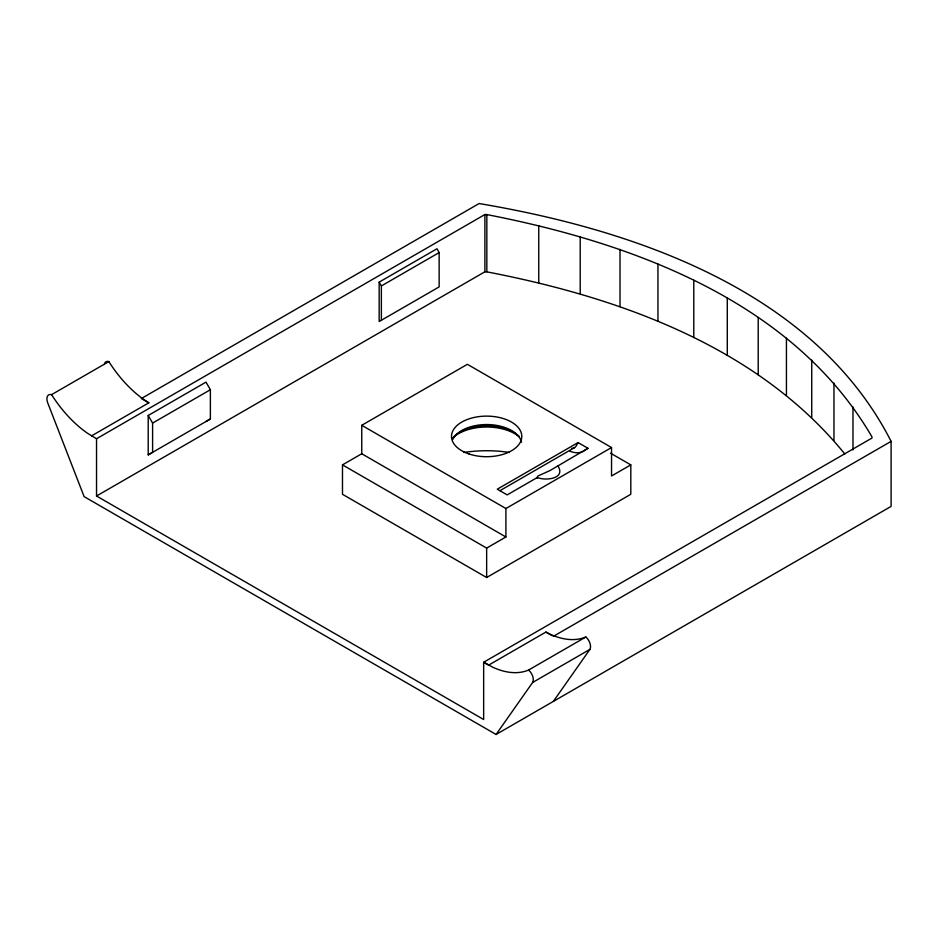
<?xml version="1.0" encoding="UTF-8"?>
<svg xmlns="http://www.w3.org/2000/svg" width="938" height="938" viewBox="0 0 938 938"><rect width="100%" height="100%" fill="white"/><g stroke="black" fill="none" stroke-linecap="round" stroke-linejoin="round"><path stroke-width="1.41" d="M557.77 465.694C566.388 478.732 545.635 481.112 537.357 477.477L507.177 494.901L497.281 489.19L578.054 442.56L587.95 448.27L550.031 470.536L537.92 476.012L536.782 478.087M578.054 442.56L576.507 445.362A14.14 8.161 60 0 1 571.535 448.341M51.59 394.64A8.677 5.007 60 0 0 47.557 402.414L84.115 496.624L496.085 734.466L532.632 682.465L589.885 649.413A8.677 5.007 60 0 0 585.863 636.984A91.103 52.598 60 0 1 549.774 634.029L545.893 632.071L488.639 665.124L483.656 662.251L483.656 719.516L96.532 496.014L96.532 438.75L87.68 433.368A91.103 52.598 60 0 1 51.59 394.64L108.843 361.587A91.103 52.598 60 0 0 144.933 400.303L148.814 402.812L91.549 435.877M553.338 701.413L589.885 649.413M536.7 478.099L537.357 477.477M587.95 448.27L584.972 450.252A35.621 20.566 60 0 1 571.664 451.846L569.941 451.248M96.532 438.75L484.899 214.532L486.834 214.579C632.904 242.965 793.208 301.52 872.012 436.956L872.012 438.034L483.656 662.251L492.509 667.094A91.103 52.598 60 0 0 528.598 670.037L585.863 636.984M210.382 418.969L148.204 454.871L148.204 415.487L205.997 382.118L210.382 389.727L210.382 418.969L205.997 421.514M379.163 282.139L436.956 248.769L439.148 252.58L439.148 286.899L379.163 321.523L379.163 282.139L381.367 285.938L381.367 320.257M381.367 285.938L439.148 252.58M148.204 454.871L152.601 452.339L152.601 423.085L210.382 389.727M96.532 496.014L484.899 271.797L486.834 271.844C618.904 297.323 757.47 346.345 844.833 454.004M361.751 425.301L467.382 364.307L611.541 447.543L611.541 475.988L630.805 464.873L630.805 494.291L486.646 577.515L342.487 494.291L342.487 464.873L361.751 453.746L505.91 536.982L505.91 508.525L361.751 425.301L361.751 453.746M500.024 490.633L574.49 447.649M505.91 508.525L611.541 447.543M342.487 464.873L486.646 548.097L505.91 536.982M553.338 636.363L891.1 441.364C814.665 291.226 634.745 229.775 479.107 203.534L141.368 398.521L148.814 402.812M496.085 734.466L891.1 506.403L891.1 441.364M610.568 453.195L630.805 464.873M545.893 632.071L552.095 635.647M148.204 415.487L152.601 423.085M852.982 406.986L852.982 449.935M833.964 383.056L833.964 440.321M811.733 360.075L811.733 417.34M786.431 338.161L786.431 395.426M758.221 317.478L758.221 374.743M727.278 298.143L727.278 355.408M693.78 280.274L693.78 337.539M657.948 263.988L657.948 321.253M620.018 249.379L620.018 306.644M580.2 236.552L580.2 293.817M538.752 225.566L538.752 282.83M486.834 214.579L486.834 271.844M486.646 548.097L486.646 577.515M484.899 214.532L484.899 271.797M452.444 438.503A37.438 21.609 0 0 1 484.688 425.711A37.438 21.609 0 0 1 519.066 436.487M452.691 439.582A35.152 20.296 0 0 1 488.944 424.586A35.152 20.296 0 0 1 521.493 442.185M463.9 452.456A87.879 50.734 0 0 1 509.393 452.456M453.781 436.885A40.111 23.157 0 0 1 519.511 436.885M528.598 670.037A8.677 5.007 60 0 1 532.632 682.465M104.517 363.545A8.677 5.007 60 0 1 108.843 361.587M469.07 453.992A35.152 20.296 0 0 0 521.798 436.416A35.152 20.296 0 0 0 469.07 418.84A35.152 20.296 0 0 0 469.07 453.992"/></g></svg>
